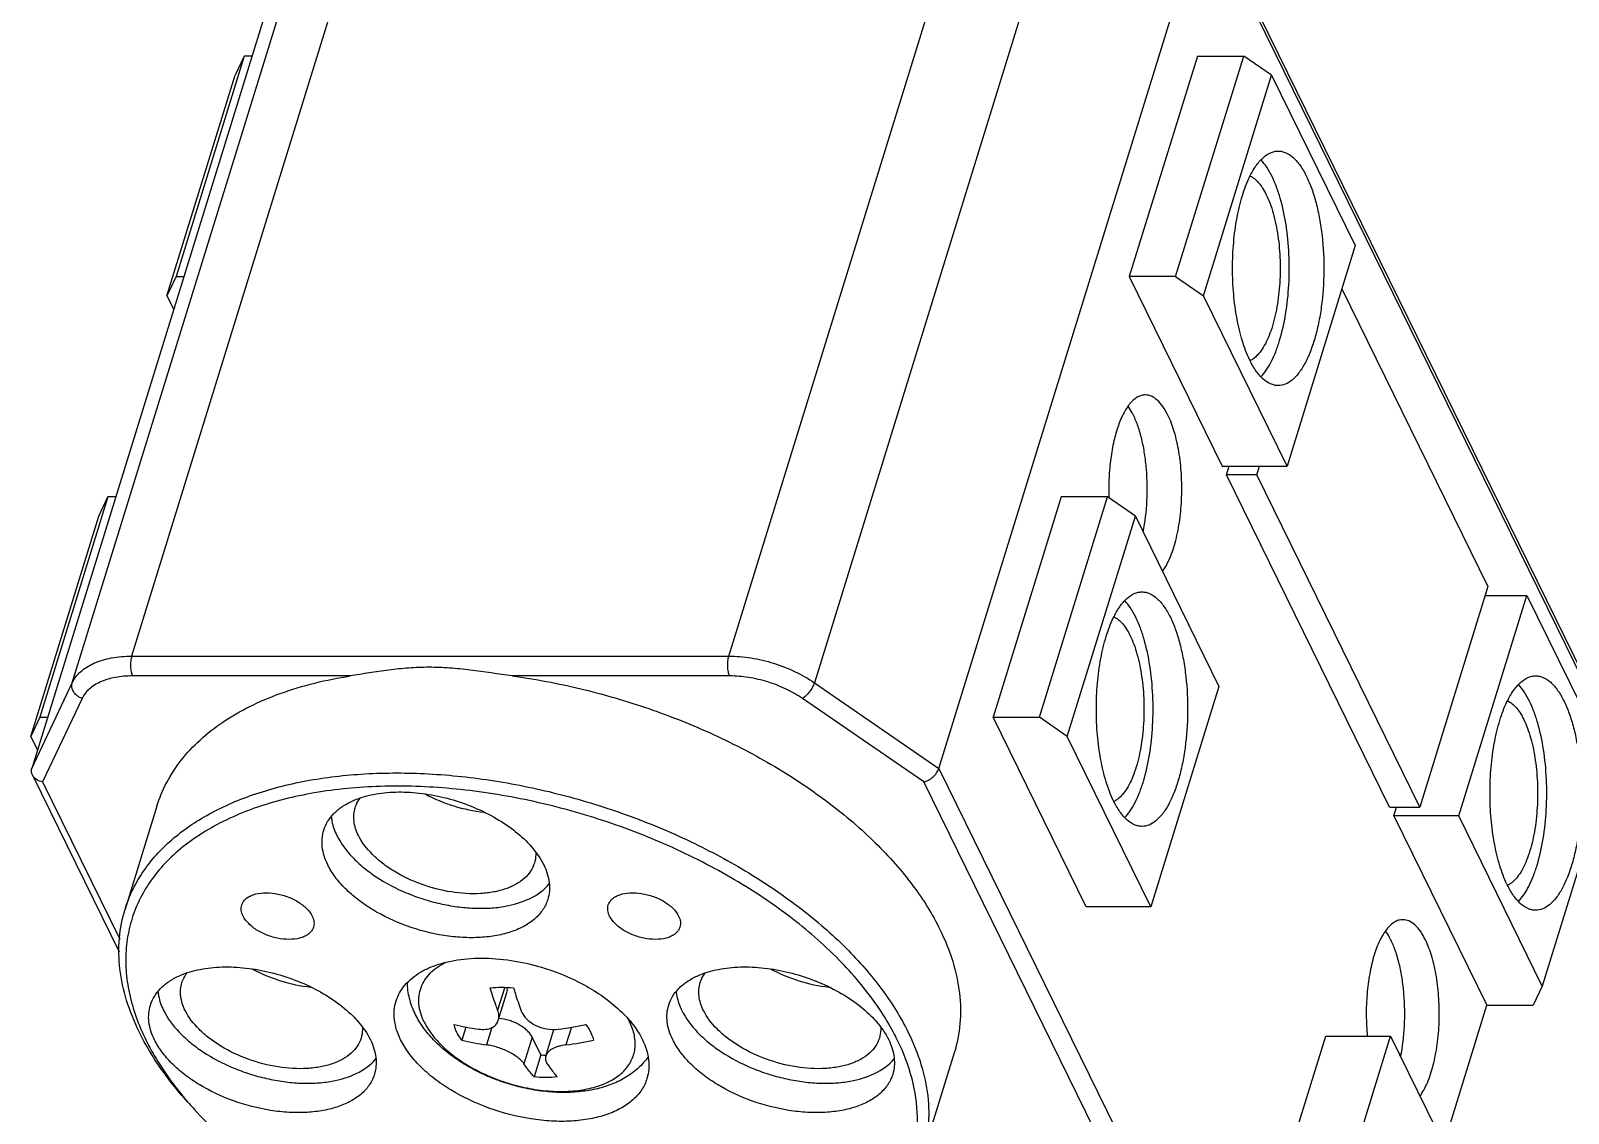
# Model space of a CAD drawing. Header units: millimetres. Extents: x 0 to 297, y 0 to 210.
# Drawn here: x 247.68 to 280.47, y 167.66 to 190.75 of the extents above; entities that cross this region are included whole.
import ezdxf

# ---------------------------------------------------------------- set-up
doc = ezdxf.new("R2010")
doc.units = ezdxf.units.MM
doc.header["$LTSCALE"] = 16.335
doc.layers.add('3_ALL_AXES', color=7, linetype='CONTINUOUS')
doc.layers.add('7_ALL_FEATURES', color=7, linetype='CONTINUOUS')

msp = doc.modelspace()

# ---------------------------------------------------------------- linework, layer by layer
at = {"layer": '3_ALL_AXES', "color": 9, "linetype": 'Continuous'}
msp.add_arc((259.152, 168.966), 1.453, 26.1792, 29.5542, dxfattribs=at)
for points, knots in [([(256.075, 169.607), (256.044, 169.669), (255.994, 169.794), (255.955, 169.986), (255.957, 170.172), (255.999, 170.349), (256.081, 170.512), (256.201, 170.659), (256.356, 170.787), (256.476, 170.856), (256.54, 170.887)], [0, 0, 0, 0, 0.13448, 0.259835, 0.378602, 0.494272, 0.610805, 0.732027, 0.861053, 1, 1, 1, 1]), ([(256.075, 169.607), (256.125, 169.505), (256.222, 169.356), (256.38, 169.174), (256.57, 168.988), (256.849, 168.773), (257.23, 168.552), (257.65, 168.369), (258.093, 168.234), (258.542, 168.149), (258.981, 168.12), (259.332, 168.142), (259.593, 168.189), (259.771, 168.238), (259.936, 168.3), (260.128, 168.396), (260.294, 168.518), (260.42, 168.666), (260.492, 168.784), (260.542, 168.909), (260.57, 169.042), (260.575, 169.18), (260.552, 169.374), (260.5, 169.516), (260.455, 169.607)], [0, 0, 0, 0, 0.057196, 0.088273, 0.120928, 0.190467, 0.264598, 0.341625, 0.419615, 0.496559, 0.570531, 0.63985, 0.672377, 0.703323, 0.732637, 0.760328, 0.811131, 0.834757, 0.857572, 0.879972, 0.90239, 0.925257, 0.948965, 1, 1, 1, 1])]:
    msp.add_open_spline(points, degree=3, knots=knots, dxfattribs=at)
at = {"layer": '3_ALL_AXES', "color": 7, "linetype": 'Continuous'}
for points, knots in [([(255.882, 169.778), (255.856, 169.831), (255.809, 169.939), (255.757, 170.107), (255.723, 170.278), (255.715, 170.394), (255.714, 170.451)], [0, 0, 0, 0, 0.253346, 0.503738, 0.752412, 1, 1, 1, 1]), ([(260.85, 168.869), (260.82, 168.825), (260.754, 168.742), (260.606, 168.59), (260.388, 168.427), (260.091, 168.281), (259.764, 168.178), (259.414, 168.119), (259.046, 168.1), (258.665, 168.121), (258.279, 168.18), (257.895, 168.276), (257.521, 168.407), (257.165, 168.57), (256.833, 168.762), (256.532, 168.98), (256.269, 169.222), (256.048, 169.486), (255.93, 169.679), (255.882, 169.778)], [0, 0, 0, 0, 0.027401, 0.054899, 0.110425, 0.167326, 0.226245, 0.287592, 0.351437, 0.417511, 0.485265, 0.553954, 0.622729, 0.690734, 0.757195, 0.821516, 0.883367, 0.942746, 1, 1, 1, 1])]:
    msp.add_open_spline(points, degree=3, knots=knots, dxfattribs=at)
at = {"layer": '7_ALL_FEATURES', "color": 9, "linetype": 'Continuous'}
for p, q in [((255.498, 195.741), (249.834, 177.411)), ((262.571, 177.411), (268.235, 195.741)), ((248.567, 176.845), (254.231, 195.175)), ((270.058, 195.175), (264.393, 176.845)), ((281.345, 175.756), (272.712, 193.348)), ((249.834, 177.411), (262.571, 177.411)), ((247.705, 175.018), (248.567, 176.845)), ((254.493, 176.989), (249.853, 176.989)), ((262.589, 176.989), (257.949, 176.989)), ((264.393, 176.845), (267.048, 175.018)), ((248.776, 176.508), (247.936, 174.728)), ((266.726, 174.728), (264.139, 176.508)), ((267.048, 175.018), (275.681, 157.426)), ((247.936, 174.728), (249.579, 171.379)), ((275.305, 157.246), (266.726, 174.728)), ((257.789, 170.35), (257.639, 169.862)), ((257.516, 169.49), (257.403, 169.123)), ((258.375, 169.287), (258.199, 168.719)), ((259.212, 169.498), (259.096, 169.123))]:
    msp.add_line(p, q, dxfattribs=at)
at = {"layer": '7_ALL_FEATURES', "color": 7, "linetype": 'Continuous'}
for p, q in [((272.71, 193.47), (281.333, 175.897)), ((253.37, 193.348), (247.705, 175.018)), ((267.048, 175.018), (272.712, 193.348)), ((252.232, 190.207), (250.78, 185.507)), ((252.232, 190.207), (252.039, 189.797)), ((252.399, 190.207), (252.232, 190.207)), ((272.562, 190.207), (271.11, 185.507)), ((272.097, 185.507), (273.549, 190.207)), ((272.562, 190.207), (273.549, 190.207)), ((274.145, 189.797), (273.549, 190.207)), ((250.587, 185.097), (252.039, 189.797)), ((272.692, 185.097), (274.145, 189.797)), ((274.145, 189.797), (275.926, 186.166)), ((275.926, 186.166), (274.474, 181.466)), ((250.78, 185.507), (250.587, 185.097)), ((250.78, 185.507), (250.947, 185.507)), ((272.097, 185.507), (271.11, 185.507)), ((271.11, 185.507), (273.092, 181.466)), ((272.097, 185.507), (272.692, 185.097)), ((250.587, 185.097), (250.73, 184.805)), ((274.474, 181.466), (272.692, 185.097)), ((275.642, 185.245), (278.758, 178.894)), ((273.092, 181.466), (274.474, 181.466)), ((273.184, 181.28), (273.241, 181.466)), ((273.829, 181.28), (273.886, 181.466)), ((273.829, 181.28), (273.184, 181.28)), ((276.661, 174.194), (273.184, 181.28)), ((277.306, 174.194), (273.829, 181.28)), ((249.328, 180.807), (247.875, 176.107)), ((249.134, 180.397), (249.328, 180.807)), ((249.494, 180.807), (249.328, 180.807)), ((269.657, 180.807), (268.205, 176.107)), ((269.192, 176.107), (270.644, 180.807)), ((270.644, 180.807), (269.657, 180.807)), ((271.24, 180.397), (270.644, 180.807)), ((247.682, 175.697), (249.134, 180.397)), ((269.787, 175.697), (271.24, 180.397)), ((271.24, 180.397), (273.021, 176.766)), ((278.758, 178.894), (277.306, 174.194)), ((278.134, 174.007), (279.587, 178.707)), ((278.701, 178.707), (279.587, 178.707)), ((279.587, 178.707), (281.368, 175.077)), ((273.021, 176.766), (271.569, 172.067)), ((247.875, 176.107), (247.682, 175.697)), ((247.875, 176.107), (248.042, 176.107)), ((268.205, 176.107), (269.192, 176.107)), ((270.187, 172.067), (268.205, 176.107)), ((269.787, 175.697), (269.192, 176.107)), ((247.682, 175.697), (247.825, 175.405)), ((271.569, 172.067), (269.787, 175.697)), ((247.717, 174.876), (249.566, 171.108)), ((281.368, 175.077), (279.916, 170.377)), ((250.372, 174.209), (249.694, 172.016)), ((276.661, 174.194), (277.306, 174.194)), ((276.753, 174.007), (276.81, 174.194)), ((278.134, 174.007), (276.753, 174.007)), ((276.753, 174.007), (278.736, 169.967)), ((279.916, 170.377), (278.134, 174.007)), ((271.569, 172.067), (270.187, 172.067)), ((257.653, 169.642), (257.836, 170.238)), ((279.916, 170.377), (279.723, 169.967)), ((277.817, 166.994), (278.736, 169.967)), ((278.736, 169.967), (279.723, 169.967)), ((256.96, 169.502), (256.873, 169.22)), ((258.56, 168.909), (258.375, 169.287)), ((258.665, 168.884), (258.84, 169.452)), ((273.848, 164.607), (275.3, 169.307)), ((275.23, 164.607), (276.682, 169.307)), ((275.3, 169.307), (276.682, 169.307)), ((276.682, 169.307), (278.464, 165.677)), ((258.56, 168.909), (258.415, 168.439)), ((267.378, 168.954), (266.7, 166.76))]:
    msp.add_line(p, q, dxfattribs=at)
for centre, radius, start, end in [((275.6, 184.665), 2.139, 205.7582, 206.1378), ((275.76, 180.98), 5.087, 181.9366, 182.2099), ((272.695, 175.265), 2.139, 205.7582, 206.1378), ((281.09, 173.476), 2.139, 205.7582, 206.1378), ((257.967, 174.922), 5.513, 256.8133, 262.4082), ((257.999, 176.959), 7.559, 277.0878, 281.6153), ((254.504, 171.377), 4.867, 203.7956, 206.1546), ((258.147, 174.675), 5.602, 256.8579, 262.3636), ((258.152, 176.694), 7.63, 277.1088, 281.5943), ((258.826, 171.265), 2.37, 263.567, 266.2284), ((256.878, 172.966), 7.733, 220.8384, 221.2193), ((257.003, 173.076), 7.9, 221.2208, 222.4279)]:
    msp.add_arc(centre, radius, start, end, dxfattribs=at)
for points, knots in [([(273.674, 187.627), (273.713, 187.709), (273.796, 187.856), (273.945, 188.037), (274.086, 188.136), (274.201, 188.175), (274.257, 188.181), (274.285, 188.181)], [0, 0, 0, 0, 0.316347, 0.582489, 0.804446, 0.904086, 1, 1, 1, 1]), ([(274.153, 187.64), (274.12, 187.708), (274.05, 187.833), (273.963, 187.947), (273.917, 187.995)], [0, 0, 0, 0, 0.53502, 1, 1, 1, 1]), ([(274.285, 188.181), (274.312, 188.181), (274.368, 188.175), (274.482, 188.138), (274.621, 188.04), (274.769, 187.864), (274.851, 187.72), (274.89, 187.64)], [0, 0, 0, 0, 0.09632, 0.196296, 0.418504, 0.68447, 1, 1, 1, 1]), ([(273.674, 183.736), (273.612, 183.863), (273.506, 184.148), (273.396, 184.616), (273.327, 185.136), (273.304, 185.681), (273.327, 186.227), (273.396, 186.747), (273.506, 187.214), (273.612, 187.5), (273.674, 187.627)], [0, 0, 0, 0, 0.106296, 0.228167, 0.361194, 0.500016, 0.638836, 0.771857, 0.89372, 1, 1, 1, 1]), ([(273.685, 187.65), (273.756, 187.617), (273.854, 187.531), (273.959, 187.386), (274.009, 187.296), (274.032, 187.248)], [0, 0, 0, 0, 0.434434, 0.70026, 1, 1, 1, 1]), ([(273.917, 183.368), (273.959, 183.412), (274.04, 183.515), (274.144, 183.695), (274.238, 183.909), (274.353, 184.245), (274.458, 184.721), (274.523, 185.336), (274.526, 185.974), (274.466, 186.592), (274.365, 187.074), (274.253, 187.415), (274.188, 187.569), (274.153, 187.64)], [0, 0, 0, 0, 0.041056, 0.087889, 0.140438, 0.198322, 0.327497, 0.469042, 0.615092, 0.757326, 0.887808, 0.946556, 1, 1, 1, 1]), ([(274.89, 187.64), (274.932, 187.554), (275.008, 187.369), (275.1, 187.067), (275.172, 186.733), (275.243, 186.246), (275.273, 185.617), (275.23, 184.989), (275.15, 184.512), (275.07, 184.188), (274.973, 183.899), (274.86, 183.651), (274.733, 183.45), (274.594, 183.3), (274.444, 183.204), (274.336, 183.181), (274.285, 183.181)], [0, 0, 0, 0, 0.058453, 0.123561, 0.194227, 0.269218, 0.426185, 0.582058, 0.655721, 0.724608, 0.787518, 0.84354, 0.892164, 0.933497, 0.968622, 1, 1, 1, 1]), ([(274.032, 187.248), (274.061, 187.188), (274.116, 187.06), (274.208, 186.772), (274.29, 186.365), (274.334, 185.846), (274.323, 185.314), (274.259, 184.809), (274.162, 184.424), (274.057, 184.16), (273.973, 183.998), (273.881, 183.867), (273.81, 183.796), (273.774, 183.767)], [0, 0, 0, 0, 0.054555, 0.114739, 0.248649, 0.394347, 0.542903, 0.685086, 0.812377, 0.868314, 0.918302, 0.962115, 1, 1, 1, 1]), ([(274.285, 183.181), (274.258, 183.181), (274.202, 183.187), (274.088, 183.225), (273.949, 183.322), (273.801, 183.498), (273.719, 183.643), (273.68, 183.723)], [0, 0, 0, 0, 0.09632, 0.196296, 0.418504, 0.68447, 1, 1, 1, 1]), ([(273.774, 183.767), (273.767, 183.762), (273.739, 183.741), (273.709, 183.723), (273.685, 183.713)], [0, 0, 0, 0, 0.261193, 1, 1, 1, 1]), ([(271.451, 182.981), (271.424, 182.981), (271.368, 182.974), (271.287, 182.94), (271.208, 182.885), (271.102, 182.78), (270.982, 182.596), (270.865, 182.321), (270.772, 181.99), (270.707, 181.618), (270.672, 181.219), (270.67, 180.946), (270.675, 180.808)], [0, 0, 0, 0, 0.033024, 0.067931, 0.106251, 0.14904, 0.249856, 0.37165, 0.512178, 0.667338, 0.831901, 1, 1, 1, 1]), ([(271.935, 182.548), (271.904, 182.612), (271.838, 182.728), (271.72, 182.868), (271.591, 182.959), (271.495, 182.981), (271.451, 182.981)], [0, 0, 0, 0, 0.315814, 0.58211, 0.804551, 1, 1, 1, 1]), ([(271.198, 182.548), (271.189, 182.566), (271.155, 182.633), (271.116, 182.698), (271.083, 182.742)], [0, 0, 0, 0, 0.265522, 1, 1, 1, 1]), ([(271.405, 180.06), (271.449, 180.276), (271.501, 180.723), (271.493, 181.283), (271.441, 181.723), (271.382, 182.029), (271.304, 182.303), (271.236, 182.471), (271.198, 182.548)], [0, 0, 0, 0, 0.260274, 0.531027, 0.661962, 0.785566, 0.899052, 1, 1, 1, 1]), ([(271.818, 179.217), (271.848, 179.259), (271.906, 179.351), (272.009, 179.568), (272.113, 179.893), (272.195, 180.329), (272.234, 180.804), (272.228, 181.29), (272.177, 181.757), (272.084, 182.179), (271.99, 182.435), (271.935, 182.548)], [0, 0, 0, 0, 0.044627, 0.094641, 0.209491, 0.340381, 0.481121, 0.624559, 0.763301, 0.890376, 1, 1, 1, 1]), ([(270.769, 178.227), (270.809, 178.309), (270.891, 178.457), (271.04, 178.637), (271.181, 178.737), (271.296, 178.775), (271.352, 178.781), (271.38, 178.781)], [0, 0, 0, 0, 0.316347, 0.582489, 0.804446, 0.904086, 1, 1, 1, 1]), ([(271.38, 178.781), (271.407, 178.781), (271.463, 178.775), (271.577, 178.738), (271.716, 178.64), (271.864, 178.464), (271.946, 178.32), (271.985, 178.24)], [0, 0, 0, 0, 0.09632, 0.196296, 0.418504, 0.68447, 1, 1, 1, 1]), ([(271.248, 178.24), (271.215, 178.308), (271.145, 178.433), (271.058, 178.547), (271.012, 178.595)], [0, 0, 0, 0, 0.53502, 1, 1, 1, 1]), ([(270.769, 174.336), (270.707, 174.463), (270.601, 174.748), (270.491, 175.216), (270.422, 175.736), (270.399, 176.282), (270.422, 176.827), (270.491, 177.347), (270.601, 177.815), (270.708, 178.1), (270.769, 178.227)], [0, 0, 0, 0, 0.106296, 0.228167, 0.361194, 0.500016, 0.638836, 0.771857, 0.89372, 1, 1, 1, 1]), ([(270.78, 178.25), (270.851, 178.218), (270.95, 178.131), (271.054, 177.986), (271.104, 177.896), (271.127, 177.848)], [0, 0, 0, 0, 0.434434, 0.70026, 1, 1, 1, 1]), ([(271.012, 173.968), (271.054, 174.012), (271.135, 174.115), (271.239, 174.295), (271.334, 174.509), (271.449, 174.845), (271.554, 175.321), (271.618, 175.936), (271.621, 176.574), (271.561, 177.192), (271.46, 177.674), (271.348, 178.015), (271.283, 178.169), (271.248, 178.24)], [0, 0, 0, 0, 0.041056, 0.087889, 0.140438, 0.198322, 0.327497, 0.469042, 0.615092, 0.757326, 0.887808, 0.946556, 1, 1, 1, 1]), ([(271.985, 178.24), (272.027, 178.155), (272.104, 177.969), (272.195, 177.667), (272.268, 177.333), (272.338, 176.847), (272.368, 176.217), (272.325, 175.59), (272.245, 175.112), (272.166, 174.788), (272.068, 174.499), (271.955, 174.251), (271.828, 174.05), (271.689, 173.9), (271.54, 173.804), (271.431, 173.781), (271.38, 173.781)], [0, 0, 0, 0, 0.058453, 0.123561, 0.194227, 0.269218, 0.426185, 0.582058, 0.655721, 0.724608, 0.787518, 0.84354, 0.892164, 0.933497, 0.968622, 1, 1, 1, 1]), ([(271.127, 177.848), (271.157, 177.788), (271.211, 177.66), (271.303, 177.372), (271.385, 176.965), (271.429, 176.446), (271.418, 175.914), (271.354, 175.409), (271.257, 175.024), (271.153, 174.76), (271.068, 174.598), (270.976, 174.467), (270.906, 174.396), (270.869, 174.367)], [0, 0, 0, 0, 0.054555, 0.114739, 0.248649, 0.394347, 0.542903, 0.685086, 0.812377, 0.868314, 0.918302, 0.962115, 1, 1, 1, 1]), ([(257.949, 176.989), (257.651, 177.03), (257.208, 177.101), (256.617, 177.162), (256.179, 177.179), (255.745, 177.162), (255.318, 177.117), (254.902, 177.056), (254.628, 177.011), (254.493, 176.989)], [0, 0, 0, 0, 0.259742, 0.386509, 0.512114, 0.636969, 0.760733, 0.88228, 1, 1, 1, 1]), ([(250.372, 174.209), (250.426, 174.385), (250.57, 174.73), (250.883, 175.208), (251.29, 175.641), (251.784, 176.025), (252.36, 176.356), (253.253, 176.734), (253.986, 176.91), (254.493, 176.989)], [0, 0, 0, 0, 0.105426, 0.213304, 0.325815, 0.44469, 0.571129, 0.705798, 1, 1, 1, 1]), ([(257.949, 176.989), (258.441, 176.923), (259.425, 176.737), (260.867, 176.316), (262.252, 175.762), (263.542, 175.09), (264.701, 174.318), (265.696, 173.469), (266.499, 172.565), (266.911, 171.91), (267.072, 171.581)], [0, 0, 0, 0, 0.135792, 0.273337, 0.409994, 0.543157, 0.670435, 0.78982, 0.899875, 1, 1, 1, 1]), ([(279.164, 176.438), (279.204, 176.52), (279.287, 176.668), (279.435, 176.848), (279.577, 176.947), (279.691, 176.986), (279.748, 176.992), (279.776, 176.992)], [0, 0, 0, 0, 0.316347, 0.582489, 0.804446, 0.904086, 1, 1, 1, 1]), ([(279.644, 176.451), (279.61, 176.519), (279.541, 176.644), (279.454, 176.758), (279.408, 176.806)], [0, 0, 0, 0, 0.53502, 1, 1, 1, 1]), ([(279.776, 176.992), (279.803, 176.992), (279.859, 176.986), (279.972, 176.949), (280.112, 176.851), (280.259, 176.675), (280.341, 176.531), (280.381, 176.451)], [0, 0, 0, 0, 0.09632, 0.196296, 0.418504, 0.68447, 1, 1, 1, 1]), ([(279.164, 172.547), (279.103, 172.674), (278.997, 172.959), (278.886, 173.427), (278.818, 173.947), (278.794, 174.492), (278.818, 175.038), (278.886, 175.558), (278.997, 176.025), (279.103, 176.311), (279.164, 176.438)], [0, 0, 0, 0, 0.106296, 0.228167, 0.361194, 0.500016, 0.638836, 0.771857, 0.89372, 1, 1, 1, 1]), ([(279.176, 176.461), (279.247, 176.428), (279.345, 176.342), (279.45, 176.197), (279.499, 176.107), (279.523, 176.059)], [0, 0, 0, 0, 0.434434, 0.70026, 1, 1, 1, 1]), ([(279.408, 172.179), (279.45, 172.223), (279.53, 172.326), (279.635, 172.506), (279.729, 172.72), (279.844, 173.056), (279.949, 173.532), (280.014, 174.147), (280.016, 174.785), (279.957, 175.403), (279.856, 175.885), (279.744, 176.226), (279.679, 176.38), (279.644, 176.451)], [0, 0, 0, 0, 0.041056, 0.087889, 0.140438, 0.198322, 0.327497, 0.469042, 0.615092, 0.757326, 0.887808, 0.946556, 1, 1, 1, 1]), ([(280.381, 176.451), (280.423, 176.365), (280.499, 176.18), (280.591, 175.878), (280.663, 175.544), (280.733, 175.057), (280.764, 174.428), (280.721, 173.8), (280.64, 173.323), (280.561, 172.999), (280.464, 172.71), (280.35, 172.462), (280.223, 172.261), (280.085, 172.111), (279.935, 172.015), (279.827, 171.992), (279.776, 171.992)], [0, 0, 0, 0, 0.058453, 0.123561, 0.194227, 0.269218, 0.426185, 0.582058, 0.655721, 0.724608, 0.787518, 0.84354, 0.892164, 0.933497, 0.968622, 1, 1, 1, 1]), ([(279.523, 176.059), (279.552, 175.999), (279.606, 175.871), (279.699, 175.583), (279.78, 175.176), (279.824, 174.657), (279.814, 174.125), (279.75, 173.62), (279.653, 173.235), (279.548, 172.971), (279.464, 172.809), (279.372, 172.678), (279.301, 172.607), (279.265, 172.578)], [0, 0, 0, 0, 0.054555, 0.114739, 0.248649, 0.394347, 0.542903, 0.685086, 0.812377, 0.868314, 0.918302, 0.962115, 1, 1, 1, 1]), ([(247.717, 174.876), (247.706, 174.898), (247.693, 174.945), (247.698, 174.995), (247.705, 175.018)], [0, 0, 0, 0, 0.500922, 1, 1, 1, 1]), ([(247.936, 174.728), (247.889, 174.736), (247.802, 174.768), (247.736, 174.837), (247.717, 174.876)], [0, 0, 0, 0, 0.524771, 1, 1, 1, 1]), ([(249.694, 172.016), (249.736, 172.15), (249.839, 172.415), (250.052, 172.79), (250.32, 173.141), (250.759, 173.584), (251.449, 174.062), (252.436, 174.492), (253.575, 174.783), (254.836, 174.928), (256.186, 174.925), (257.59, 174.773), (259.01, 174.477), (260.408, 174.044), (261.747, 173.487), (262.991, 172.819), (264.107, 172.06), (265.065, 171.228), (265.839, 170.345), (266.238, 169.708), (266.395, 169.388)], [0, 0, 0, 0, 0.021461, 0.043217, 0.065547, 0.08869, 0.138081, 0.192466, 0.252112, 0.316721, 0.385574, 0.457655, 0.531746, 0.606517, 0.680598, 0.752658, 0.821481, 0.886052, 0.945657, 1, 1, 1, 1]), ([(266.726, 174.728), (266.76, 174.735), (266.831, 174.764), (266.924, 174.83), (267.001, 174.916), (267.037, 174.984), (267.048, 175.018)], [0, 0, 0, 0, 0.236003, 0.497555, 0.761256, 1, 1, 1, 1]), ([(265.774, 169.897), (265.538, 170.248), (264.967, 170.935), (263.922, 171.854), (262.683, 172.683), (261.29, 173.395), (259.791, 173.966), (258.236, 174.377), (256.678, 174.613), (255.17, 174.666), (253.762, 174.535), (252.683, 174.269), (251.919, 173.961), (251.264, 173.616), (250.698, 173.184), (250.262, 172.671), (250.011, 172.263), (249.832, 171.828), (249.727, 171.37), (249.696, 170.893), (249.755, 170.226), (249.911, 169.731), (250.051, 169.413)], [0, 0, 0, 0, 0.060791, 0.127453, 0.199083, 0.274322, 0.351533, 0.428936, 0.504736, 0.577256, 0.645065, 0.707143, 0.735907, 0.763149, 0.813367, 0.836823, 0.859516, 0.881799, 0.904061, 0.926691, 0.950048, 1, 1, 1, 1]), ([(254.535, 174.32), (254.661, 174.378), (254.945, 174.468), (255.408, 174.524), (255.912, 174.509), (256.434, 174.423), (256.951, 174.27), (257.439, 174.057), (257.876, 173.793), (258.131, 173.583), (258.244, 173.471)], [0, 0, 0, 0, 0.10476, 0.221664, 0.34856, 0.48208, 0.618165, 0.752507, 0.880969, 1, 1, 1, 1]), ([(256.093, 174.474), (256.287, 174.369), (256.697, 174.198), (257.132, 174.107), (257.352, 174.084)], [0, 0, 0, 0, 0.499897, 1, 1, 1, 1]), ([(253.93, 173.699), (253.95, 173.764), (254.008, 173.893), (254.143, 174.063), (254.321, 174.209), (254.46, 174.286), (254.535, 174.32)], [0, 0, 0, 0, 0.229526, 0.468151, 0.72332, 1, 1, 1, 1]), ([(254.67, 173.588), (254.623, 173.683), (254.573, 173.834), (254.569, 174.038), (254.587, 174.133), (254.601, 174.178)], [0, 0, 0, 0, 0.524623, 0.765894, 1, 1, 1, 1]), ([(254.601, 174.178), (254.607, 174.197), (254.634, 174.271), (254.674, 174.34), (254.71, 174.388)], [0, 0, 0, 0, 0.247218, 1, 1, 1, 1]), ([(271.38, 173.781), (271.353, 173.781), (271.297, 173.787), (271.183, 173.825), (271.044, 173.922), (270.897, 174.099), (270.814, 174.243), (270.775, 174.323)], [0, 0, 0, 0, 0.09632, 0.196296, 0.418504, 0.68447, 1, 1, 1, 1]), ([(270.869, 174.367), (270.862, 174.362), (270.834, 174.341), (270.804, 174.323), (270.78, 174.313)], [0, 0, 0, 0, 0.261193, 1, 1, 1, 1]), ([(254.09, 173.992), (254.093, 173.959), (254.114, 173.819), (254.162, 173.684), (254.21, 173.588)], [0, 0, 0, 0, 0.237892, 1, 1, 1, 1]), ([(254.016, 172.961), (253.986, 173.023), (253.935, 173.147), (253.894, 173.338), (253.89, 173.523), (253.913, 173.643), (253.93, 173.699)], [0, 0, 0, 0, 0.271423, 0.525541, 0.76633, 1, 1, 1, 1]), ([(254.21, 173.588), (254.293, 173.418), (254.475, 173.176), (254.777, 172.899), (255.151, 172.625), (255.58, 172.4), (256.042, 172.229), (256.404, 172.13), (256.769, 172.064), (257.127, 172.031), (257.473, 172.034), (258.039, 172.098), (258.517, 172.285), (258.74, 172.556)], [0, 0, 0, 0, 0.110025, 0.172042, 0.238049, 0.378652, 0.451422, 0.524332, 0.596275, 0.666182, 0.733087, 0.79618, 1, 1, 1, 1]), ([(258.423, 172.997), (258.404, 172.937), (258.347, 172.817), (258.211, 172.664), (258.029, 172.537), (257.807, 172.441), (257.551, 172.375), (257.162, 172.331), (256.637, 172.364), (256.013, 172.526), (255.525, 172.755), (255.184, 172.987), (254.909, 173.226), (254.744, 173.438), (254.67, 173.588)], [0, 0, 0, 0, 0.043157, 0.088588, 0.138035, 0.192482, 0.252196, 0.316877, 0.457773, 0.606635, 0.752762, 0.821664, 0.8863, 1, 1, 1, 1]), ([(258.244, 173.471), (258.284, 173.431), (258.429, 173.276), (258.553, 173.1), (258.621, 172.961)], [0, 0, 0, 0, 0.267859, 1, 1, 1, 1]), ([(258.452, 173.233), (258.453, 173.213), (258.454, 173.133), (258.441, 173.054), (258.423, 172.997)], [0, 0, 0, 0, 0.255072, 1, 1, 1, 1]), ([(258.707, 172.223), (258.684, 172.147), (258.612, 171.998), (258.442, 171.806), (258.214, 171.648), (257.937, 171.527), (257.617, 171.446), (257.263, 171.405), (256.884, 171.406), (256.352, 171.463), (255.695, 171.634), (255.085, 171.921), (254.659, 172.211), (254.39, 172.444), (254.172, 172.692), (254.06, 172.871), (254.016, 172.961)], [0, 0, 0, 0, 0.043133, 0.088538, 0.137957, 0.19237, 0.25205, 0.316695, 0.385586, 0.457707, 0.606483, 0.752525, 0.821387, 0.885987, 0.945642, 1, 1, 1, 1]), ([(258.621, 172.961), (258.652, 172.899), (258.702, 172.775), (258.744, 172.584), (258.748, 172.399), (258.725, 172.28), (258.707, 172.223)], [0, 0, 0, 0, 0.271423, 0.525541, 0.76633, 1, 1, 1, 1]), ([(279.776, 171.992), (279.748, 171.992), (279.692, 171.998), (279.579, 172.036), (279.439, 172.133), (279.292, 172.309), (279.21, 172.454), (279.171, 172.534)], [0, 0, 0, 0, 0.09632, 0.196296, 0.418504, 0.68447, 1, 1, 1, 1]), ([(279.265, 172.578), (279.258, 172.573), (279.23, 172.552), (279.199, 172.534), (279.176, 172.524)], [0, 0, 0, 0, 0.261193, 1, 1, 1, 1]), ([(252.183, 172.105), (252.19, 172.129), (252.213, 172.177), (252.268, 172.238), (252.34, 172.289), (252.464, 172.343), (252.652, 172.374), (252.897, 172.358), (253.147, 172.293), (253.376, 172.185), (253.563, 172.046), (253.654, 171.929), (253.684, 171.869)], [0, 0, 0, 0, 0.043177, 0.088629, 0.138104, 0.192581, 0.316753, 0.457726, 0.60667, 0.752871, 0.886261, 1, 1, 1, 1]), ([(259.998, 172.105), (260.006, 172.129), (260.029, 172.177), (260.083, 172.238), (260.156, 172.289), (260.279, 172.343), (260.468, 172.374), (260.712, 172.358), (260.962, 172.293), (261.192, 172.185), (261.378, 172.046), (261.47, 171.929), (261.499, 171.869)], [0, 0, 0, 0, 0.043177, 0.088629, 0.138104, 0.192581, 0.316753, 0.457726, 0.60667, 0.752871, 0.886261, 1, 1, 1, 1]), ([(250, 169.388), (249.892, 169.608), (249.713, 170.05), (249.564, 170.729), (249.55, 171.39), (249.632, 171.814), (249.694, 172.016)], [0, 0, 0, 0, 0.271548, 0.525543, 0.766299, 1, 1, 1, 1]), ([(252.21, 171.869), (252.191, 171.907), (252.165, 171.985), (252.171, 172.068), (252.183, 172.105)], [0, 0, 0, 0, 0.525923, 1, 1, 1, 1]), ([(253.711, 171.632), (253.704, 171.608), (253.681, 171.56), (253.626, 171.499), (253.554, 171.448), (253.43, 171.395), (253.242, 171.364), (252.997, 171.379), (252.747, 171.444), (252.518, 171.552), (252.331, 171.692), (252.24, 171.809), (252.21, 171.869)], [0, 0, 0, 0, 0.043177, 0.088629, 0.138104, 0.192581, 0.316753, 0.457726, 0.60667, 0.752871, 0.886261, 1, 1, 1, 1]), ([(253.684, 171.869), (253.702, 171.831), (253.729, 171.752), (253.723, 171.669), (253.711, 171.632)], [0, 0, 0, 0, 0.525923, 1, 1, 1, 1]), ([(260.026, 171.869), (260.007, 171.907), (259.981, 171.985), (259.987, 172.068), (259.998, 172.105)], [0, 0, 0, 0, 0.525923, 1, 1, 1, 1]), ([(261.527, 171.632), (261.519, 171.608), (261.496, 171.56), (261.442, 171.499), (261.369, 171.448), (261.245, 171.395), (261.057, 171.364), (260.813, 171.379), (260.563, 171.444), (260.333, 171.552), (260.147, 171.692), (260.055, 171.809), (260.026, 171.869)], [0, 0, 0, 0, 0.043177, 0.088629, 0.138104, 0.192581, 0.316753, 0.457726, 0.60667, 0.752871, 0.886261, 1, 1, 1, 1]), ([(261.499, 171.869), (261.518, 171.831), (261.544, 171.752), (261.538, 171.669), (261.527, 171.632)], [0, 0, 0, 0, 0.525923, 1, 1, 1, 1]), ([(267.072, 171.581), (267.18, 171.361), (267.359, 170.92), (267.508, 170.241), (267.522, 169.579), (267.441, 169.155), (267.378, 168.954)], [0, 0, 0, 0, 0.271546, 0.52554, 0.766299, 1, 1, 1, 1]), ([(276.942, 171.792), (276.912, 171.792), (276.85, 171.783), (276.761, 171.742), (276.676, 171.677), (276.595, 171.587), (276.518, 171.476), (276.419, 171.289), (276.315, 171.008), (276.227, 170.626), (276.173, 170.201), (276.156, 169.756), (276.172, 169.455), (276.186, 169.306)], [0, 0, 0, 0, 0.032141, 0.066459, 0.104665, 0.147849, 0.196545, 0.250904, 0.375689, 0.518912, 0.675153, 0.837864, 1, 1, 1, 1]), ([(276.689, 171.359), (276.68, 171.377), (276.646, 171.444), (276.606, 171.509), (276.574, 171.554)], [0, 0, 0, 0, 0.265522, 1, 1, 1, 1]), ([(277.426, 171.359), (277.394, 171.423), (277.329, 171.539), (277.211, 171.679), (277.082, 171.77), (276.986, 171.792), (276.942, 171.792)], [0, 0, 0, 0, 0.315814, 0.58211, 0.804551, 1, 1, 1, 1]), ([(276.896, 168.871), (276.94, 169.087), (276.992, 169.534), (276.984, 170.094), (276.932, 170.534), (276.873, 170.84), (276.794, 171.114), (276.727, 171.282), (276.689, 171.359)], [0, 0, 0, 0, 0.260274, 0.531027, 0.661962, 0.785566, 0.899052, 1, 1, 1, 1]), ([(277.309, 168.028), (277.339, 168.07), (277.396, 168.162), (277.5, 168.379), (277.604, 168.704), (277.686, 169.14), (277.725, 169.615), (277.719, 170.101), (277.668, 170.568), (277.575, 170.99), (277.481, 171.246), (277.426, 171.359)], [0, 0, 0, 0, 0.044627, 0.094641, 0.209491, 0.340381, 0.481121, 0.624559, 0.763301, 0.890376, 1, 1, 1, 1]), ([(255.474, 170.058), (255.493, 170.119), (255.544, 170.239), (255.701, 170.464), (255.931, 170.647), (256.205, 170.783), (256.536, 170.898), (257.007, 170.978), (257.617, 170.974), (258.256, 170.876), (258.889, 170.688), (259.292, 170.506), (259.484, 170.401)], [0, 0, 0, 0, 0.0431, 0.087419, 0.183343, 0.236576, 0.293607, 0.418664, 0.556506, 0.702935, 0.852659, 1, 1, 1, 1]), ([(250.234, 169.969), (250.254, 170.035), (250.312, 170.163), (250.447, 170.333), (250.625, 170.479), (250.764, 170.556), (250.838, 170.59)], [0, 0, 0, 0, 0.229526, 0.468151, 0.72332, 1, 1, 1, 1]), ([(250.838, 170.59), (250.965, 170.648), (251.249, 170.738), (251.712, 170.794), (252.216, 170.779), (252.738, 170.693), (253.255, 170.54), (253.743, 170.327), (254.18, 170.064), (254.435, 169.853), (254.548, 169.741)], [0, 0, 0, 0, 0.10476, 0.221664, 0.34856, 0.48208, 0.618165, 0.752507, 0.880969, 1, 1, 1, 1]), ([(250.905, 170.449), (250.911, 170.467), (250.938, 170.541), (250.978, 170.611), (251.014, 170.658)], [0, 0, 0, 0, 0.247218, 1, 1, 1, 1]), ([(252.397, 170.745), (252.59, 170.639), (253.001, 170.469), (253.436, 170.377), (253.656, 170.354)], [0, 0, 0, 0, 0.499897, 1, 1, 1, 1]), ([(261.287, 169.969), (261.307, 170.035), (261.365, 170.163), (261.499, 170.333), (261.677, 170.479), (261.816, 170.556), (261.891, 170.59)], [0, 0, 0, 0, 0.229526, 0.468151, 0.72332, 1, 1, 1, 1]), ([(261.891, 170.59), (262.018, 170.648), (262.302, 170.738), (262.764, 170.794), (263.268, 170.779), (263.791, 170.693), (264.308, 170.54), (264.796, 170.327), (265.232, 170.064), (265.488, 169.853), (265.6, 169.741)], [0, 0, 0, 0, 0.10476, 0.221664, 0.34856, 0.48208, 0.618165, 0.752507, 0.880969, 1, 1, 1, 1]), ([(261.958, 170.449), (261.964, 170.467), (261.99, 170.541), (262.031, 170.611), (262.066, 170.658)], [0, 0, 0, 0, 0.247218, 1, 1, 1, 1]), ([(263.449, 170.745), (263.643, 170.639), (264.054, 170.469), (264.489, 170.377), (264.709, 170.354)], [0, 0, 0, 0, 0.499897, 1, 1, 1, 1]), ([(250.394, 170.262), (250.397, 170.229), (250.418, 170.089), (250.466, 169.954), (250.513, 169.858)], [0, 0, 0, 0, 0.237892, 1, 1, 1, 1]), ([(250.974, 169.858), (250.927, 169.953), (250.877, 170.104), (250.873, 170.308), (250.891, 170.403), (250.905, 170.449)], [0, 0, 0, 0, 0.524623, 0.765894, 1, 1, 1, 1]), ([(257.483, 170.336), (257.563, 170.346), (257.729, 170.356), (257.895, 170.346), (257.979, 170.336)], [0, 0, 0, 0, 0.485558, 1, 1, 1, 1]), ([(257.639, 169.862), (257.625, 169.9), (257.569, 170.057), (257.519, 170.216), (257.483, 170.336)], [0, 0, 0, 0, 0.243854, 1, 1, 1, 1]), ([(257.836, 170.238), (257.842, 170.255), (257.848, 170.292), (257.845, 170.329), (257.842, 170.347)], [0, 0, 0, 0, 0.489842, 1, 1, 1, 1]), ([(257.979, 170.336), (257.991, 170.295), (258.04, 170.136), (258.092, 169.978), (258.135, 169.862)], [0, 0, 0, 0, 0.256073, 1, 1, 1, 1]), ([(259.484, 170.401), (259.626, 170.324), (259.893, 170.159), (260.245, 169.875), (260.529, 169.568), (260.673, 169.344), (260.728, 169.231)], [0, 0, 0, 0, 0.279603, 0.541772, 0.782552, 1, 1, 1, 1]), ([(261.447, 170.262), (261.45, 170.229), (261.47, 170.089), (261.519, 169.954), (261.566, 169.858)], [0, 0, 0, 0, 0.237892, 1, 1, 1, 1]), ([(262.027, 169.858), (261.98, 169.953), (261.93, 170.104), (261.926, 170.308), (261.944, 170.403), (261.958, 170.449)], [0, 0, 0, 0, 0.524623, 0.765894, 1, 1, 1, 1]), ([(250.32, 169.231), (250.29, 169.293), (250.239, 169.417), (250.197, 169.608), (250.193, 169.794), (250.216, 169.913), (250.234, 169.969)], [0, 0, 0, 0, 0.271423, 0.525541, 0.76633, 1, 1, 1, 1]), ([(250.513, 169.858), (250.597, 169.688), (250.779, 169.447), (251.081, 169.169), (251.454, 168.895), (251.884, 168.671), (252.346, 168.5), (252.708, 168.4), (253.073, 168.334), (253.431, 168.301), (253.777, 168.304), (254.343, 168.368), (254.821, 168.555), (255.044, 168.826)], [0, 0, 0, 0, 0.110025, 0.172042, 0.238049, 0.378652, 0.451422, 0.524332, 0.596275, 0.666182, 0.733087, 0.79618, 1, 1, 1, 1]), ([(254.727, 169.268), (254.708, 169.207), (254.651, 169.087), (254.515, 168.934), (254.333, 168.808), (254.111, 168.711), (253.855, 168.646), (253.466, 168.601), (252.941, 168.634), (252.317, 168.797), (251.829, 169.026), (251.488, 169.258), (251.213, 169.496), (251.048, 169.708), (250.974, 169.858)], [0, 0, 0, 0, 0.043157, 0.088588, 0.138035, 0.192482, 0.252196, 0.316877, 0.457773, 0.606635, 0.752762, 0.821664, 0.8863, 1, 1, 1, 1]), ([(255.57, 169.231), (255.536, 169.301), (255.48, 169.439), (255.433, 169.653), (255.428, 169.861), (255.454, 169.995), (255.474, 170.058)], [0, 0, 0, 0, 0.271471, 0.525554, 0.766318, 1, 1, 1, 1]), ([(257.653, 169.642), (257.658, 169.659), (257.665, 169.693), (257.665, 169.748), (257.657, 169.805), (257.646, 169.843), (257.639, 169.862)], [0, 0, 0, 0, 0.229251, 0.470371, 0.726704, 1, 1, 1, 1]), ([(258.135, 169.862), (258.146, 169.83), (258.178, 169.766), (258.247, 169.68), (258.336, 169.604), (258.44, 169.541), (258.556, 169.493), (258.72, 169.452), (258.849, 169.447), (258.932, 169.458)], [0, 0, 0, 0, 0.107506, 0.222094, 0.3438, 0.471581, 0.603569, 0.737413, 1, 1, 1, 1]), ([(261.373, 169.231), (261.342, 169.293), (261.292, 169.417), (261.25, 169.608), (261.246, 169.794), (261.269, 169.913), (261.287, 169.969)], [0, 0, 0, 0, 0.271423, 0.525541, 0.76633, 1, 1, 1, 1]), ([(261.566, 169.858), (261.65, 169.688), (261.832, 169.447), (262.133, 169.169), (262.507, 168.895), (262.936, 168.671), (263.399, 168.5), (263.761, 168.4), (264.125, 168.334), (264.484, 168.301), (264.829, 168.304), (265.396, 168.368), (265.873, 168.555), (266.097, 168.826)], [0, 0, 0, 0, 0.110025, 0.172042, 0.238049, 0.378652, 0.451422, 0.524332, 0.596275, 0.666182, 0.733087, 0.79618, 1, 1, 1, 1]), ([(265.78, 169.268), (265.761, 169.207), (265.704, 169.087), (265.567, 168.934), (265.385, 168.808), (265.164, 168.711), (264.908, 168.646), (264.519, 168.601), (263.994, 168.634), (263.37, 168.797), (262.882, 169.026), (262.541, 169.258), (262.266, 169.496), (262.1, 169.708), (262.027, 169.858)], [0, 0, 0, 0, 0.043157, 0.088588, 0.138035, 0.192482, 0.252196, 0.316877, 0.457773, 0.606635, 0.752762, 0.821664, 0.8863, 1, 1, 1, 1]), ([(266.162, 169.231), (266.135, 169.287), (266.017, 169.516), (265.883, 169.736), (265.774, 169.897)], [0, 0, 0, 0, 0.243183, 1, 1, 1, 1]), ([(254.548, 169.741), (254.588, 169.701), (254.733, 169.547), (254.857, 169.371), (254.925, 169.231)], [0, 0, 0, 0, 0.267859, 1, 1, 1, 1]), ([(256.769, 169.387), (256.763, 169.401), (256.738, 169.455), (256.719, 169.512), (256.709, 169.555)], [0, 0, 0, 0, 0.259586, 1, 1, 1, 1]), ([(257.238, 169.458), (257.286, 169.451), (257.358, 169.449), (257.448, 169.464), (257.507, 169.484), (257.558, 169.512), (257.601, 169.548), (257.633, 169.592), (257.647, 169.625), (257.653, 169.642)], [0, 0, 0, 0, 0.295466, 0.429586, 0.554597, 0.671656, 0.782875, 0.89119, 1, 1, 1, 1]), ([(258.375, 169.287), (258.362, 169.312), (258.33, 169.362), (258.268, 169.431), (258.19, 169.496), (258.099, 169.554), (257.998, 169.603), (257.855, 169.656), (257.742, 169.679), (257.666, 169.687)], [0, 0, 0, 0, 0.100073, 0.21058, 0.330698, 0.458811, 0.592605, 0.729389, 1, 1, 1, 1]), ([(259.521, 169.555), (259.531, 169.541), (259.569, 169.488), (259.603, 169.431), (259.625, 169.387)], [0, 0, 0, 0, 0.259668, 1, 1, 1, 1]), ([(265.6, 169.741), (265.641, 169.701), (265.786, 169.547), (265.909, 169.371), (265.978, 169.231)], [0, 0, 0, 0, 0.267859, 1, 1, 1, 1]), ([(251.06, 167.869), (250.843, 168.107), (250.452, 168.588), (250.131, 169.121), (250, 169.388)], [0, 0, 0, 0, 0.51976, 1, 1, 1, 1]), ([(250.136, 169.231), (250.191, 169.118), (250.444, 168.649), (250.762, 168.217), (251.027, 167.909)], [0, 0, 0, 0, 0.236946, 1, 1, 1, 1]), ([(255.011, 168.493), (254.988, 168.417), (254.916, 168.268), (254.746, 168.076), (254.518, 167.918), (254.241, 167.798), (253.921, 167.716), (253.567, 167.675), (253.187, 167.676), (252.656, 167.734), (251.999, 167.905), (251.389, 168.191), (250.962, 168.481), (250.693, 168.715), (250.476, 168.963), (250.364, 169.142), (250.32, 169.231)], [0, 0, 0, 0, 0.043133, 0.088538, 0.137957, 0.19237, 0.25205, 0.316695, 0.385586, 0.457707, 0.606483, 0.752525, 0.821387, 0.885987, 0.945642, 1, 1, 1, 1]), ([(254.756, 169.503), (254.757, 169.483), (254.757, 169.404), (254.744, 169.324), (254.727, 169.268)], [0, 0, 0, 0, 0.255072, 1, 1, 1, 1]), ([(254.925, 169.231), (254.955, 169.17), (255.006, 169.046), (255.047, 168.855), (255.051, 168.669), (255.028, 168.55), (255.011, 168.493)], [0, 0, 0, 0, 0.271423, 0.525541, 0.76633, 1, 1, 1, 1]), ([(260.824, 168.405), (260.798, 168.32), (260.718, 168.153), (260.527, 167.938), (260.272, 167.761), (259.961, 167.626), (259.603, 167.534), (259.206, 167.488), (258.782, 167.489), (258.187, 167.554), (257.45, 167.746), (256.767, 168.066), (256.29, 168.391), (255.988, 168.653), (255.745, 168.93), (255.619, 169.131), (255.57, 169.231)], [0, 0, 0, 0, 0.043132, 0.088537, 0.137956, 0.192371, 0.25205, 0.316694, 0.385586, 0.457707, 0.606482, 0.752525, 0.821385, 0.885989, 0.945639, 1, 1, 1, 1]), ([(256.873, 169.22), (256.863, 169.234), (256.825, 169.287), (256.791, 169.344), (256.769, 169.387)], [0, 0, 0, 0, 0.259668, 1, 1, 1, 1]), ([(259.625, 169.387), (259.631, 169.374), (259.656, 169.32), (259.675, 169.263), (259.685, 169.22)], [0, 0, 0, 0, 0.259586, 1, 1, 1, 1]), ([(260.728, 169.231), (260.762, 169.162), (260.818, 169.023), (260.865, 168.81), (260.869, 168.602), (260.844, 168.468), (260.824, 168.405)], [0, 0, 0, 0, 0.271471, 0.525554, 0.766318, 1, 1, 1, 1]), ([(266.064, 168.493), (266.04, 168.417), (265.969, 168.268), (265.798, 168.076), (265.571, 167.918), (265.294, 167.798), (264.974, 167.716), (264.619, 167.675), (264.24, 167.676), (263.709, 167.734), (263.051, 167.905), (262.441, 168.191), (262.015, 168.481), (261.746, 168.715), (261.529, 168.963), (261.417, 169.142), (261.373, 169.231)], [0, 0, 0, 0, 0.043133, 0.088538, 0.137957, 0.19237, 0.25205, 0.316695, 0.385586, 0.457707, 0.606483, 0.752525, 0.821387, 0.885987, 0.945642, 1, 1, 1, 1]), ([(263.263, 164.117), (263.595, 164.204), (264.076, 164.364), (264.67, 164.65), (265.187, 164.959), (265.638, 165.327), (266, 165.75), (266.219, 166.083), (266.39, 166.436), (266.51, 166.805), (266.58, 167.189), (266.605, 167.725), (266.501, 168.427), (266.293, 168.965), (266.162, 169.231)], [0, 0, 0, 0, 0.149098, 0.218886, 0.285573, 0.410374, 0.469383, 0.526715, 0.582971, 0.638808, 0.694911, 0.751943, 0.87098, 1, 1, 1, 1]), ([(265.808, 169.503), (265.809, 169.483), (265.81, 169.404), (265.797, 169.324), (265.78, 169.268)], [0, 0, 0, 0, 0.255072, 1, 1, 1, 1]), ([(265.978, 169.231), (266.008, 169.17), (266.058, 169.046), (266.1, 168.855), (266.104, 168.669), (266.081, 168.55), (266.064, 168.493)], [0, 0, 0, 0, 0.271423, 0.525541, 0.76633, 1, 1, 1, 1]), ([(266.395, 169.388), (266.503, 169.168), (266.682, 168.727), (266.83, 168.047), (266.844, 167.386), (266.763, 166.962), (266.7, 166.76)], [0, 0, 0, 0, 0.271548, 0.525542, 0.766299, 1, 1, 1, 1]), ([(258.199, 168.719), (258.184, 168.742), (258.144, 168.789), (258.069, 168.854), (257.978, 168.917), (257.873, 168.975), (257.759, 169.027), (257.64, 169.07), (257.521, 169.103), (257.441, 169.118), (257.403, 169.123)], [0, 0, 0, 0, 0.092525, 0.201021, 0.323281, 0.455849, 0.594451, 0.734422, 0.871071, 1, 1, 1, 1]), ([(258.665, 168.884), (258.661, 168.87), (258.656, 168.843), (258.658, 168.8), (258.672, 168.758), (258.687, 168.732), (258.695, 168.719)], [0, 0, 0, 0, 0.239812, 0.479973, 0.730666, 1, 1, 1, 1]), ([(259.096, 169.123), (259.043, 169.116), (258.966, 169.101), (258.871, 169.069), (258.81, 169.04), (258.757, 169.006), (258.715, 168.969), (258.683, 168.928), (258.669, 168.898), (258.665, 168.884)], [0, 0, 0, 0, 0.309472, 0.451177, 0.582258, 0.702023, 0.810589, 0.909107, 1, 1, 1, 1]), ([(258.415, 168.439), (258.396, 168.46), (258.32, 168.55), (258.25, 168.645), (258.199, 168.719)], [0, 0, 0, 0, 0.240118, 1, 1, 1, 1]), ([(258.695, 168.719), (258.713, 168.694), (258.78, 168.597), (258.853, 168.504), (258.911, 168.439)], [0, 0, 0, 0, 0.260066, 1, 1, 1, 1]), ([(258.911, 168.439), (258.831, 168.428), (258.665, 168.419), (258.499, 168.429), (258.415, 168.439)], [0, 0, 0, 0, 0.485558, 1, 1, 1, 1]), ([(251.172, 167.747), (251.503, 167.384), (252.261, 166.692), (253.573, 165.799), (255.061, 165.039), (256.669, 164.441), (258.333, 164.028), (259.991, 163.816), (261.577, 163.813), (262.594, 163.957), (263.071, 164.069)], [0, 0, 0, 0, 0.113716, 0.236806, 0.366643, 0.499999, 0.633354, 0.763192, 0.886282, 1, 1, 1, 1])]:
    msp.add_open_spline(points, degree=3, knots=knots, dxfattribs=at)
at = {"layer": '7_ALL_FEATURES', "color": 9, "linetype": 'Continuous'}
for points, knots in [([(248.567, 176.845), (248.587, 176.889), (248.64, 176.974), (248.745, 177.086), (248.876, 177.184), (249.09, 177.297), (249.413, 177.389), (249.689, 177.411), (249.834, 177.411)], [0, 0, 0, 0, 0.099637, 0.204091, 0.315386, 0.434973, 0.700557, 1, 1, 1, 1]), ([(249.834, 177.411), (249.824, 177.377), (249.81, 177.303), (249.807, 177.191), (249.819, 177.084), (249.839, 177.018), (249.853, 176.989)], [0, 0, 0, 0, 0.247426, 0.519336, 0.780974, 1, 1, 1, 1]), ([(262.589, 176.989), (262.576, 177.018), (262.556, 177.084), (262.543, 177.191), (262.547, 177.303), (262.56, 177.377), (262.571, 177.411)], [0, 0, 0, 0, 0.219026, 0.480664, 0.752574, 1, 1, 1, 1]), ([(262.571, 177.411), (262.728, 177.411), (263.051, 177.383), (263.527, 177.271), (263.982, 177.094), (264.263, 176.934), (264.393, 176.845)], [0, 0, 0, 0, 0.244969, 0.500206, 0.755336, 1, 1, 1, 1]), ([(248.776, 176.508), (248.739, 176.521), (248.671, 176.559), (248.594, 176.643), (248.553, 176.743), (248.557, 176.814), (248.567, 176.845)], [0, 0, 0, 0, 0.27014, 0.530989, 0.773893, 1, 1, 1, 1]), ([(249.853, 176.989), (249.729, 176.989), (249.495, 176.971), (249.221, 176.892), (249.039, 176.797), (248.927, 176.714), (248.838, 176.618), (248.793, 176.545), (248.776, 176.508)], [0, 0, 0, 0, 0.299421, 0.565035, 0.684595, 0.79593, 0.900412, 1, 1, 1, 1]), ([(264.139, 176.508), (264.028, 176.584), (263.789, 176.72), (263.402, 176.871), (262.998, 176.966), (262.724, 176.989), (262.589, 176.989)], [0, 0, 0, 0, 0.244644, 0.499796, 0.755052, 1, 1, 1, 1]), ([(264.393, 176.845), (264.383, 176.811), (264.353, 176.743), (264.292, 176.648), (264.221, 176.567), (264.166, 176.523), (264.139, 176.508)], [0, 0, 0, 0, 0.247268, 0.519035, 0.780686, 1, 1, 1, 1])]:
    msp.add_open_spline(points, degree=3, knots=knots, dxfattribs=at)

doc.saveas('drawing.dxf')
